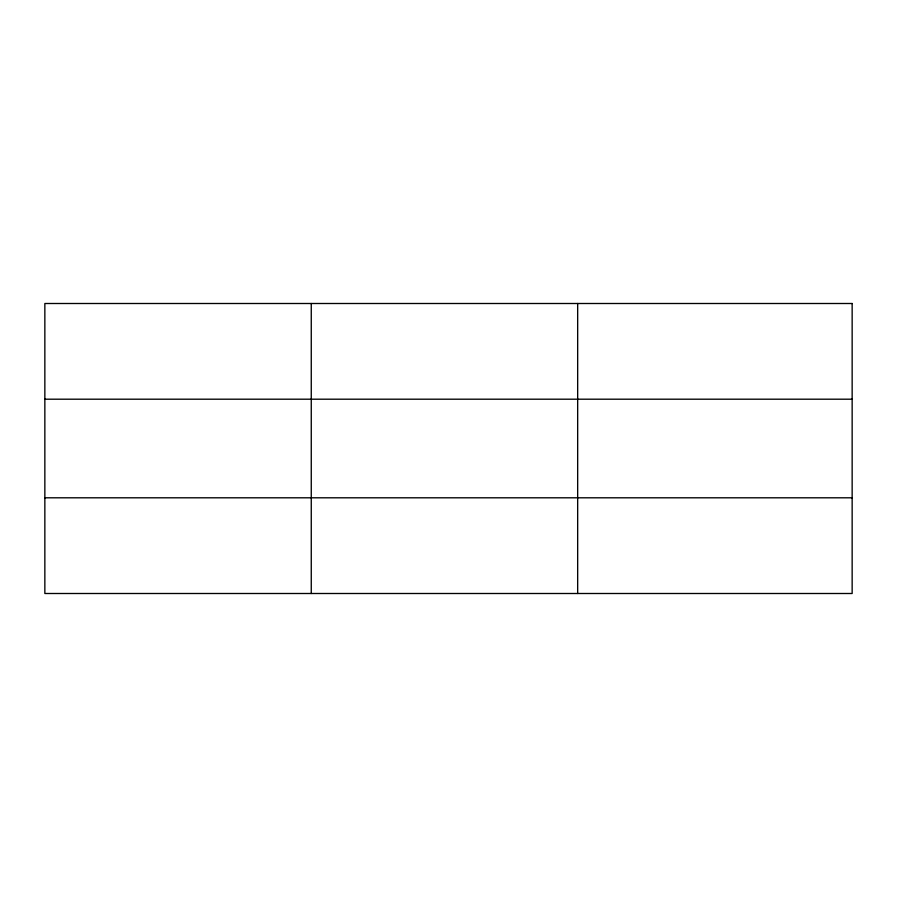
<?xml version="1.0" encoding="UTF-8"?>
<svg xmlns="http://www.w3.org/2000/svg" width="897" height="897" viewBox="0 0 897 897"><rect width="100%" height="100%" fill="white"/><g stroke="black" fill="none" stroke-linecap="round" stroke-linejoin="round"><path stroke-width="1.35" d="M311.259 593.5L311.259 303.5M577.668 593.5L577.668 303.5M44.85 399.199L852.15 399.199M44.85 497.801L852.15 497.801M852.15 303.5L852.15 593.5L44.85 593.5L44.85 303.5L852.15 303.5"/></g></svg>
